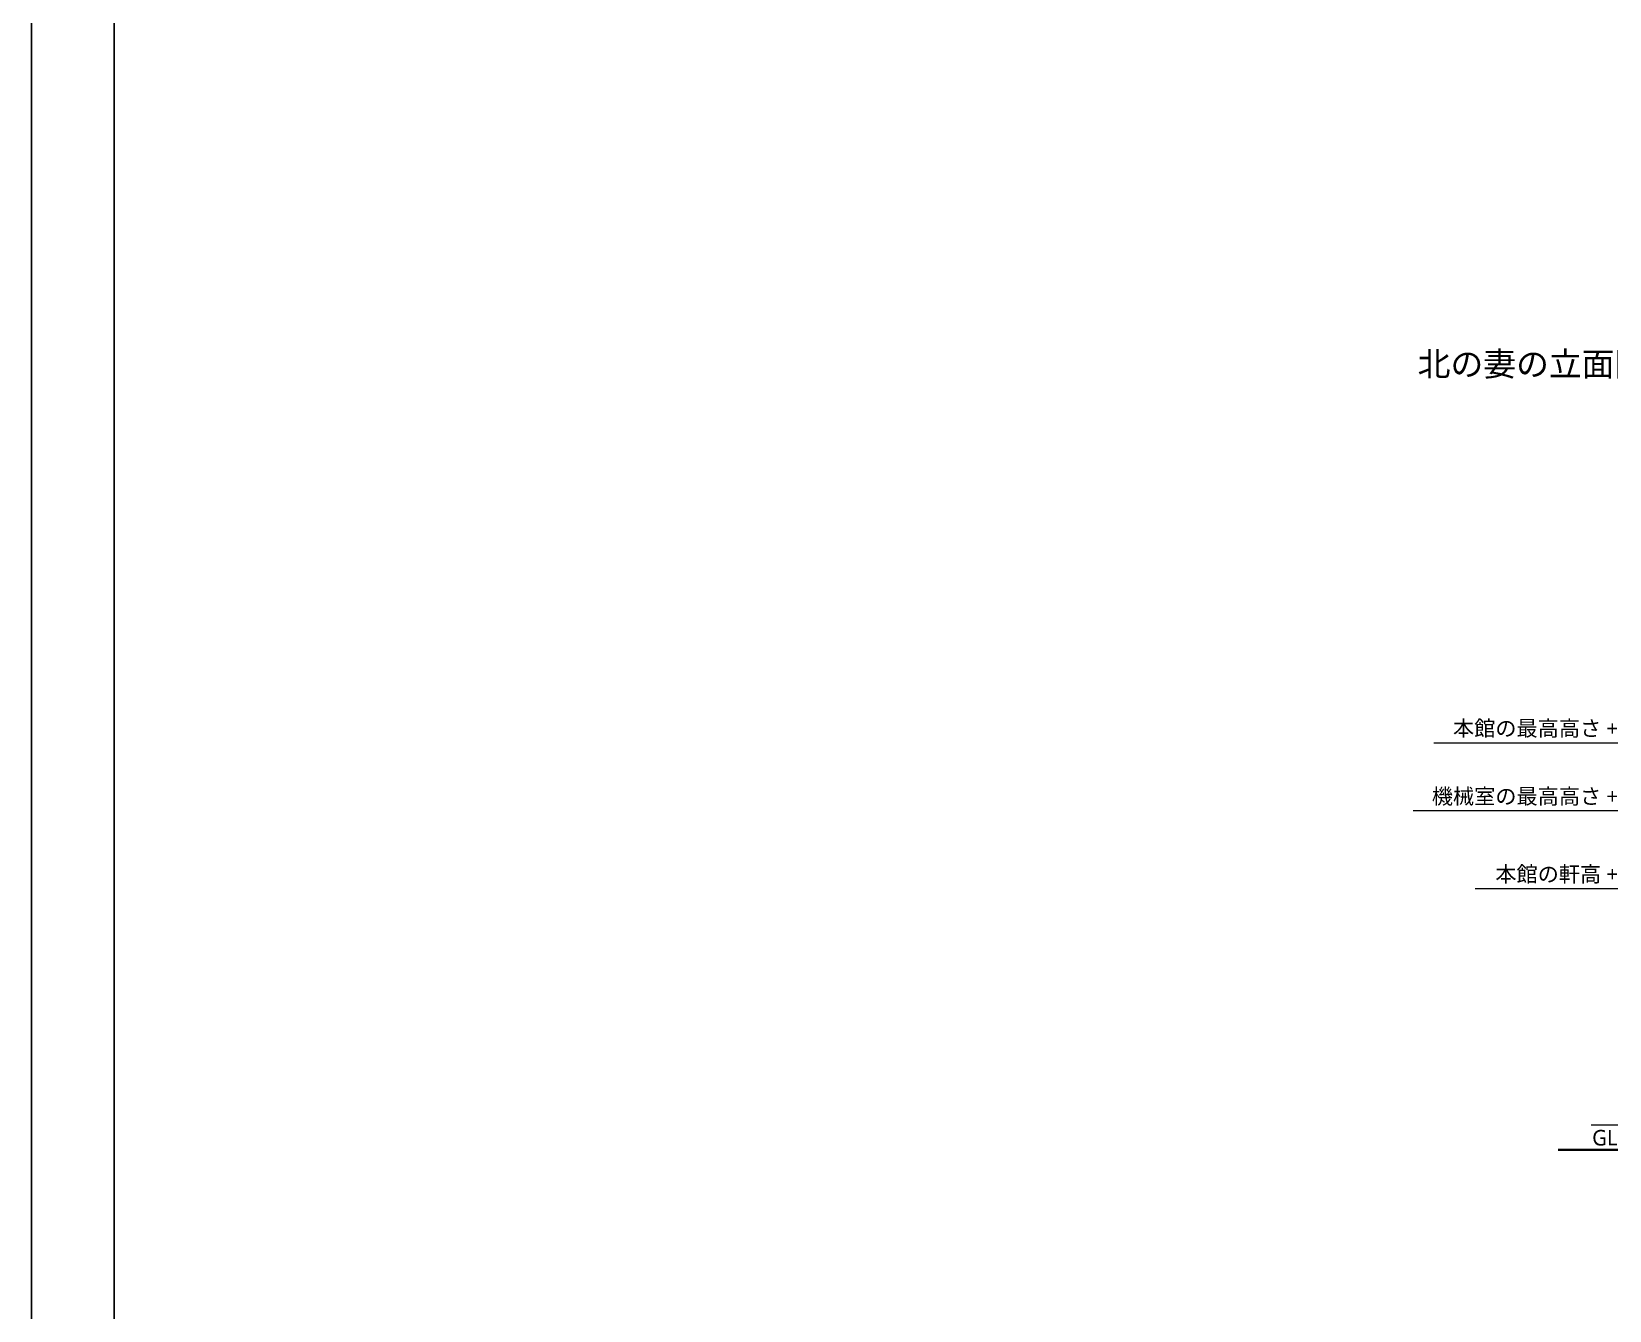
# Model space of a CAD drawing. Header units: millimetres. Extents: x 0 to 84100, y 0 to 59400.
# Drawn here: x 0 to 19090, y 28449 to 43925 of the extents above; entities that cross this region are included whole.
import ezdxf

# ---------------------------------------------------------------- set-up
doc = ezdxf.new("R2010")
doc.units = ezdxf.units.MM
for name, color, linetype, lineweight in [('01_切断（構造・壁）', 7, 'Continuous', 35), ('51_高さ', 3, 'Continuous', 9), ('80_図名・縮尺・方位', 7, 'Continuous', 18), ('90_図枠', 7, 'Continuous', 25)]:
    doc.layers.add(name, color=color, linetype=linetype, lineweight=lineweight)
doc.styles.add('JP', font='NotoSansCJKjp-Regular.otf')

msp = doc.modelspace()

# ---------------------------------------------------------------- linework, layer by layer
at = {"layer": '01_切断（構造・壁）'}
msp.add_lwpolyline([(18470, 30393), (61630, 30393)], dxfattribs=at)
at = {"layer": '51_高さ'}
for points in [[(20570, 35315), (16965, 35315)], [(20570, 34493), (16714, 34493)], [(20570, 33551), (17466, 33551)], [(20570, 30693), (18869, 30693)], [(20570, 30393), (18618, 30393)]]:
    msp.add_lwpolyline(points, dxfattribs=at)
at = {"layer": '90_図枠'}
for points in [[(0, 0), (84100, 0), (84100, 59400), (0, 59400)], [(1000, 1000), (83100, 1000), (83100, 58400), (1000, 58400)]]:
    msp.add_lwpolyline(points, close=True, dxfattribs=at)

# ---------------------------------------------------------------- texts
at = {"layer": '51_高さ', "attachment_point": 9, "style": 'JP'}
for s, insert, char_height in [('本館の最高高さ +4,622', (19820, 35365), 187.87), ('機械室の最高高さ +3,800', (19820, 34543), 187.87), ('本館の軒高 +2,858', (19820, 33601), 187.87), ('GL −300', (19820, 30443), 187.9)]:
    msp.add_mtext(s, dxfattribs=dict(at, insert=insert, char_height=char_height))
at = {"layer": '80_図名・縮尺・方位', "insert": (16770, 40047), "char_height": 291.06, "attachment_point": 1, "style": 'JP'}
msp.add_mtext('北の妻の立面図\u30001/100\u3000（架構 20 に正対。南を見る、右が西）', dxfattribs=at)

doc.saveas('drawing.dxf')
